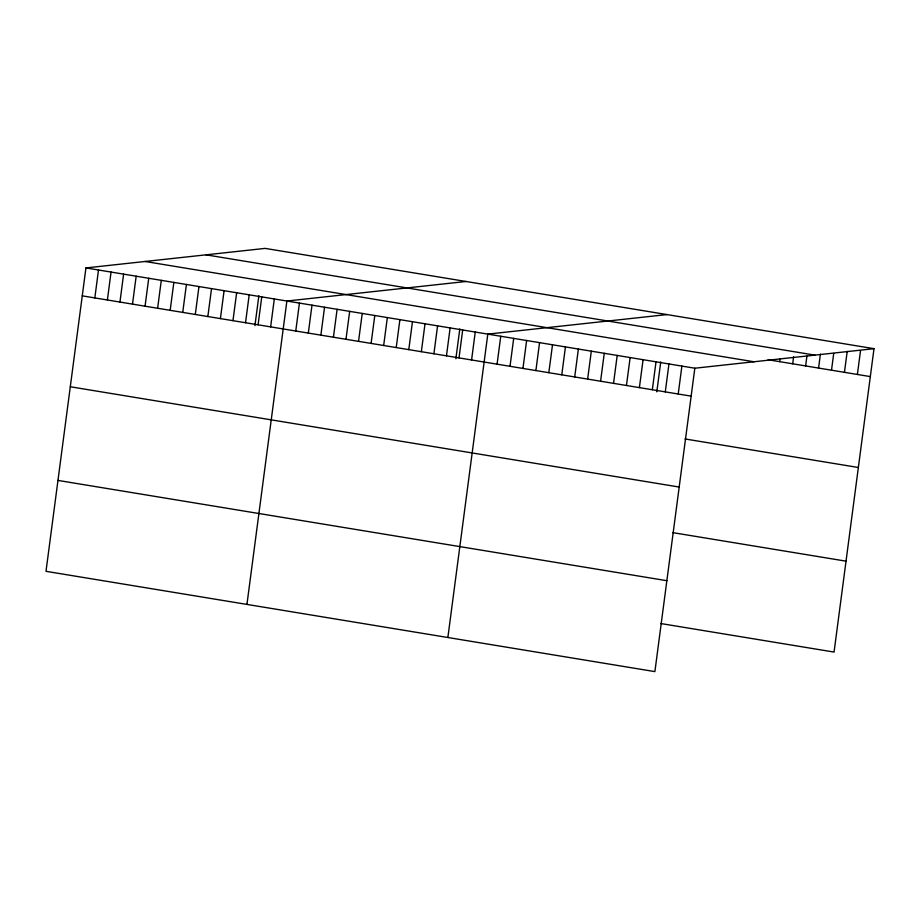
<?xml version="1.0" encoding="UTF-8"?>
<svg xmlns="http://www.w3.org/2000/svg" width="920" height="920" viewBox="0 0 920 920"><rect width="100%" height="100%" fill="white"/><g stroke="black" fill="none" stroke-linecap="round" stroke-linejoin="round"><path stroke-width="1.38" d="M874 348.68L265.109 248.388L85.939 267.927L46 571.32L654.89 671.611L694.83 368.218L874 348.68L834.06 652.073L660.675 623.519M94.829 297.919L98.498 269.997M107.387 299.989L111.055 272.067M119.945 302.047L123.613 274.137M132.503 304.117L136.171 276.207M145.061 306.188L148.73 278.265M157.619 308.257L161.299 280.335M170.177 310.327L173.857 282.405M182.735 312.397L186.415 284.476M195.293 314.467L198.973 286.545M207.851 316.526L211.531 288.615M220.409 318.596L224.089 290.685M232.967 320.666L236.647 292.744M245.525 322.736L249.205 294.814M254.932 325.657L258.865 295.78M258.083 324.806L261.763 296.884M270.641 326.876L274.321 298.954M246.939 604.417L286.879 301.024L466.037 281.486M295.757 331.016L299.437 303.094M308.315 333.074L311.995 305.164M320.873 335.144L324.553 307.234M333.431 337.214L337.111 309.292M345.989 339.284L349.669 311.362M358.547 341.354L362.227 313.433M371.105 343.424L374.785 315.502M383.674 345.494L387.343 317.572M396.232 347.553L399.901 319.642M408.791 349.623L412.459 321.712M421.348 351.693L425.017 323.771M433.906 353.763L437.575 325.841M446.464 355.833L450.133 327.911M455.871 358.754L459.804 328.877M459.022 357.903L462.691 329.981M471.58 359.973L475.249 332.051M447.867 637.514L487.807 334.121L666.977 314.571M497.076 364.171L500.756 336.248M510.013 366.298L513.693 338.376M522.951 368.425L526.631 340.515M535.889 370.565L539.568 342.642M548.826 372.692L552.506 344.77M561.775 374.82L565.443 346.909M574.712 376.959L578.381 349.036M587.65 379.086L591.318 351.164M600.587 381.213L604.268 353.303M613.525 383.353L617.205 355.43M626.462 385.48L630.143 357.558M639.4 387.607L643.08 359.697M652.337 389.747L656.018 361.824M656.799 391.851L660.732 361.974M665.286 391.874L668.955 363.952M678.224 394.001L681.893 366.091M779.746 361.675L780.114 358.88M792.695 363.803L793.615 356.822M805.632 365.941L806.92 356.166M818.57 368.069L820.41 354.108M831.507 370.197L833.716 353.452M844.445 372.335L847.205 351.394M857.382 374.463L860.51 350.727M205.988 254.828L814.878 355.12M768.108 359.754L870.32 376.591M145.072 261.476L753.963 361.767M85.939 267.927L694.83 368.218M82.271 295.849L691.161 396.14M684.974 438.943L858.36 467.498M70.299 386.756L679.19 487.048M672.646 532.611L846.02 561.165M57.971 480.412L666.862 580.704"/></g></svg>
